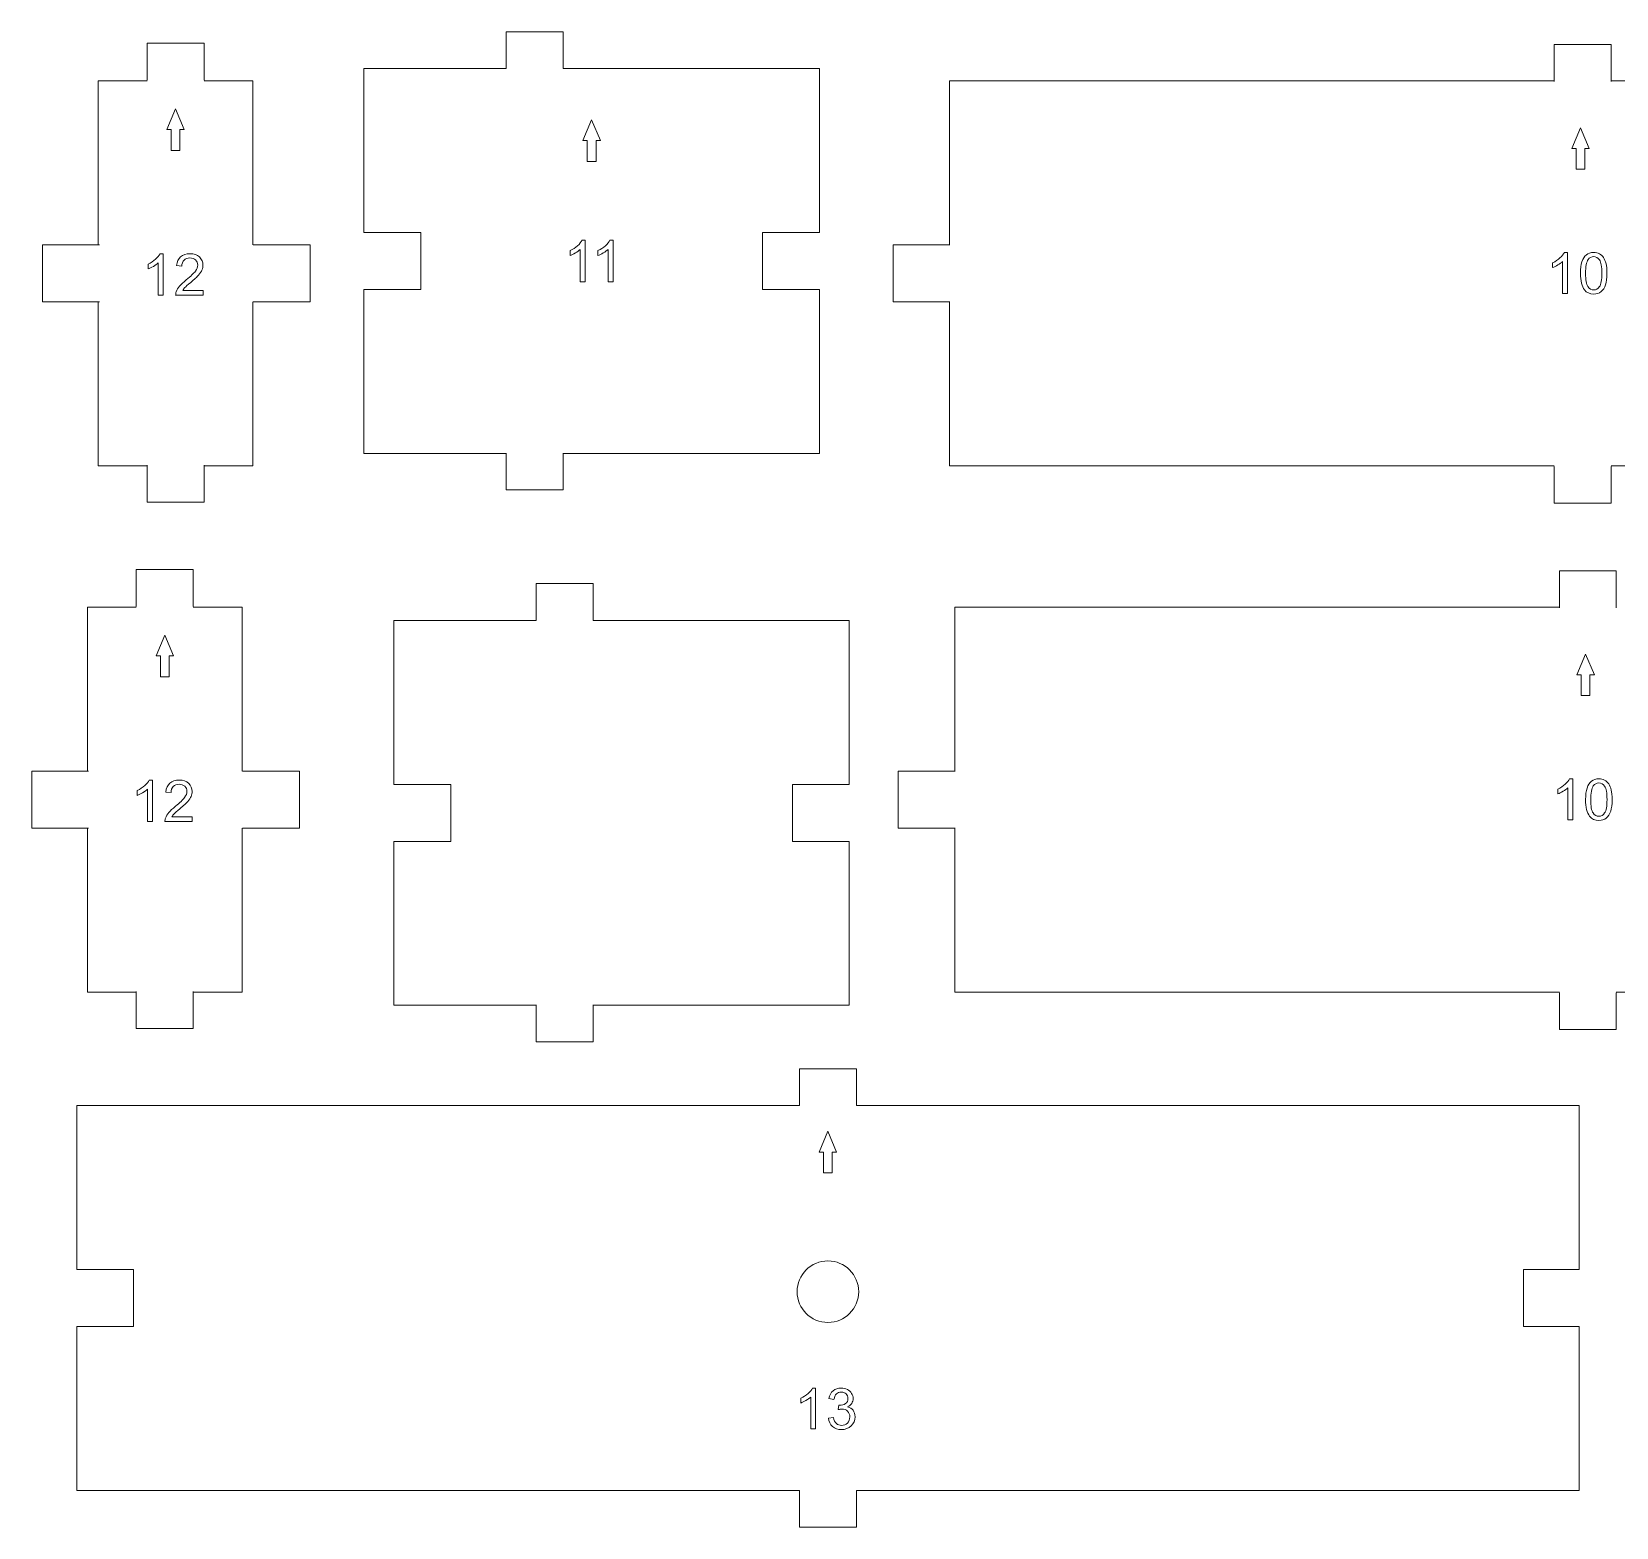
# Model space of a CAD drawing. Header units: millimetres. Extents: x -297 to 229, y 15 to 140.
# Drawn here: x -296.9 to -166.2, y 16.2 to 139.6 of the extents above; entities that cross this region are included whole.
import ezdxf

# ---------------------------------------------------------------- set-up
doc = ezdxf.new("R2010")
doc.units = ezdxf.units.MM
doc.header["$MEASUREMENT"] = 0
doc.layers.add('Layer 1', color=7, linetype='Continuous')

msp = doc.modelspace()

# ---------------------------------------------------------------- linework, layer by layer
at = {"layer": 'Layer 1', "color": 250, "lineweight": 9}
for points, knots in [([(-287.4224, 135.5814), (-287.4224, 135.5814), (-287.4224, 138.6294), (-287.4224, 138.6294), (-287.4224, 138.6294), (-287.4224, 138.6294), (-282.7234, 138.6294), (-282.7234, 138.6294), (-282.7234, 138.6294), (-282.7234, 138.6294), (-282.7234, 135.5814), (-282.7234, 135.5814)], [0, 0, 0, 0, 0.25, 0.25, 0.25, 0.25, 0.5, 0.5, 0.5, 0.5, 1, 1, 1, 1]), ([(-257.783, 136.5358), (-257.783, 136.5358), (-257.783, 139.5838), (-257.783, 139.5838), (-257.783, 139.5838), (-257.783, 139.5838), (-253.084, 139.5838), (-253.084, 139.5838), (-253.084, 139.5838), (-253.084, 139.5838), (-253.084, 136.5358), (-253.084, 136.5358)], [0, 0, 0, 0, 0.25, 0.25, 0.25, 0.25, 0.5, 0.5, 0.5, 0.5, 1, 1, 1, 1]), ([(-171.302, 135.4851), (-171.302, 135.4851), (-171.302, 138.5331), (-171.302, 138.5331), (-171.302, 138.5331), (-171.302, 138.5331), (-166.603, 138.5331), (-166.603, 138.5331), (-166.603, 138.5331), (-166.603, 138.5331), (-166.603, 135.4851), (-166.603, 135.4851)], [0, 0, 0, 0, 0.25, 0.25, 0.25, 0.25, 0.5, 0.5, 0.5, 0.5, 1, 1, 1, 1]), ([(-269.5281, 123.0098), (-269.5281, 123.0098), (-269.5281, 136.5354), (-269.5281, 136.5354), (-269.5281, 136.5354), (-269.5281, 136.5354), (-257.783, 136.5354), (-257.783, 136.5354)], [0, 0, 0, 0, 0.33333333, 0.33333333, 0.33333333, 0.33333333, 1, 1, 1, 1]), ([(-253.084, 136.5354), (-253.084, 136.5354), (-252.996, 136.5354), (-252.996, 136.5354), (-252.996, 136.5354), (-252.996, 136.5354), (-231.9409, 136.5354), (-231.9409, 136.5354), (-231.9409, 136.5354), (-231.9409, 136.5354), (-231.9409, 123.0098), (-231.9409, 123.0098)], [0, 0, 0, 0, 0.25, 0.25, 0.25, 0.25, 0.5, 0.5, 0.5, 0.5, 1, 1, 1, 1]), ([(-291.4548, 121.9968), (-291.4548, 121.9968), (-291.4548, 135.5224), (-291.4548, 135.5224), (-291.4548, 135.5224), (-291.4548, 135.5224), (-287.4224, 135.5224), (-287.4224, 135.5224)], [0, 0, 0, 0, 0.33333333, 0.33333333, 0.33333333, 0.33333333, 1, 1, 1, 1]), ([(-282.7234, 135.5224), (-282.7234, 135.5224), (-278.6911, 135.5224), (-278.6911, 135.5224), (-278.6911, 135.5224), (-278.6911, 135.5224), (-278.6911, 121.9968), (-278.6911, 121.9968)], [0, 0, 0, 0, 0.33333333, 0.33333333, 0.33333333, 0.33333333, 1, 1, 1, 1]), ([(-221.1911, 121.9968), (-221.1911, 121.9968), (-221.1911, 135.5224), (-221.1911, 135.5224), (-221.1911, 135.5224), (-221.1911, 135.5224), (-171.302, 135.5224), (-171.302, 135.5224)], [0, 0, 0, 0, 0.33333333, 0.33333333, 0.33333333, 0.33333333, 1, 1, 1, 1]), ([(-166.603, 135.5224), (-166.603, 135.5224), (-117.0831, 135.5224), (-117.0831, 135.5224), (-117.0831, 135.5224), (-117.0831, 135.5224), (-117.0831, 121.9968), (-117.0831, 121.9968)], [0, 0, 0, 0, 0.33333333, 0.33333333, 0.33333333, 0.33333333, 1, 1, 1, 1]), ([(-269.5281, 123.0098), (-269.5281, 123.0098), (-264.8291, 123.0098), (-264.8291, 123.0098), (-264.8291, 123.0098), (-264.8291, 123.0098), (-264.8291, 118.311), (-264.8291, 118.311), (-264.8291, 118.311), (-264.8291, 118.311), (-269.5281, 118.311), (-269.5281, 118.311)], [0, 0, 0, 0, 0.25, 0.25, 0.25, 0.25, 0.5, 0.5, 0.5, 0.5, 1, 1, 1, 1]), ([(-231.9409, 118.311), (-231.9409, 118.311), (-236.6399, 118.311), (-236.6399, 118.311), (-236.6399, 118.311), (-236.6399, 118.311), (-236.6399, 123.0098), (-236.6399, 123.0098), (-236.6399, 123.0098), (-236.6399, 123.0098), (-231.9409, 123.0098), (-231.9409, 123.0098)], [0, 0, 0, 0, 0.25, 0.25, 0.25, 0.25, 0.5, 0.5, 0.5, 0.5, 1, 1, 1, 1]), ([(-291.3563, 117.298), (-291.3563, 117.298), (-296.0553, 117.298), (-296.0553, 117.298), (-296.0553, 117.298), (-296.0553, 117.298), (-296.0553, 121.9968), (-296.0553, 121.9968), (-296.0553, 121.9968), (-296.0553, 121.9968), (-291.3563, 121.9968), (-291.3563, 121.9968)], [0, 0, 0, 0, 0.25, 0.25, 0.25, 0.25, 0.5, 0.5, 0.5, 0.5, 1, 1, 1, 1]), ([(-278.6589, 121.9968), (-278.6589, 121.9968), (-273.9599, 121.9968), (-273.9599, 121.9968), (-273.9599, 121.9968), (-273.9599, 121.9968), (-273.9599, 117.298), (-273.9599, 117.298), (-273.9599, 117.298), (-273.9599, 117.298), (-278.6589, 117.298), (-278.6589, 117.298)], [0, 0, 0, 0, 0.25, 0.25, 0.25, 0.25, 0.5, 0.5, 0.5, 0.5, 1, 1, 1, 1]), ([(-221.1645, 117.298), (-221.1645, 117.298), (-225.8635, 117.298), (-225.8635, 117.298), (-225.8635, 117.298), (-225.8635, 117.298), (-225.8635, 121.9968), (-225.8635, 121.9968), (-225.8635, 121.9968), (-225.8635, 121.9968), (-221.1645, 121.9968), (-221.1645, 121.9968)], [0, 0, 0, 0, 0.25, 0.25, 0.25, 0.25, 0.5, 0.5, 0.5, 0.5, 1, 1, 1, 1]), ([(-257.783, 104.7854), (-257.783, 104.7854), (-269.5281, 104.7854), (-269.5281, 104.7854), (-269.5281, 104.7854), (-269.5281, 104.7854), (-269.5281, 118.311), (-269.5281, 118.311)], [0, 0, 0, 0, 0.33333333, 0.33333333, 0.33333333, 0.33333333, 1, 1, 1, 1]), ([(-231.9409, 118.311), (-231.9409, 118.311), (-231.9409, 104.7854), (-231.9409, 104.7854), (-231.9409, 104.7854), (-231.9409, 104.7854), (-253.084, 104.7854), (-253.084, 104.7854)], [0, 0, 0, 0, 0.33333333, 0.33333333, 0.33333333, 0.33333333, 1, 1, 1, 1]), ([(-287.4224, 103.7724), (-287.4224, 103.7724), (-291.4548, 103.7724), (-291.4548, 103.7724), (-291.4548, 103.7724), (-291.4548, 103.7724), (-291.4548, 117.298), (-291.4548, 117.298)], [0, 0, 0, 0, 0.33333333, 0.33333333, 0.33333333, 0.33333333, 1, 1, 1, 1]), ([(-278.6911, 117.298), (-278.6911, 117.298), (-278.6911, 103.7724), (-278.6911, 103.7724), (-278.6911, 103.7724), (-278.6911, 103.7724), (-282.7234, 103.7724), (-282.7234, 103.7724)], [0, 0, 0, 0, 0.33333333, 0.33333333, 0.33333333, 0.33333333, 1, 1, 1, 1]), ([(-171.302, 103.7724), (-171.302, 103.7724), (-221.1911, 103.7724), (-221.1911, 103.7724), (-221.1911, 103.7724), (-221.1911, 103.7724), (-221.1911, 117.298), (-221.1911, 117.298)], [0, 0, 0, 0, 0.33333333, 0.33333333, 0.33333333, 0.33333333, 1, 1, 1, 1]), ([(-117.0831, 117.298), (-117.0831, 117.298), (-117.0831, 103.7724), (-117.0831, 103.7724), (-117.0831, 103.7724), (-117.0831, 103.7724), (-166.603, 103.7724), (-166.603, 103.7724)], [0, 0, 0, 0, 0.33333333, 0.33333333, 0.33333333, 0.33333333, 1, 1, 1, 1]), ([(-253.084, 104.8134), (-253.084, 104.8134), (-253.084, 101.7654), (-253.084, 101.7654), (-253.084, 101.7654), (-253.084, 101.7654), (-257.783, 101.7654), (-257.783, 101.7654), (-257.783, 101.7654), (-257.783, 101.7654), (-257.783, 104.8134), (-257.783, 104.8134)], [0, 0, 0, 0, 0.25, 0.25, 0.25, 0.25, 0.5, 0.5, 0.5, 0.5, 1, 1, 1, 1]), ([(-282.7234, 103.812), (-282.7234, 103.812), (-282.7234, 100.764), (-282.7234, 100.764), (-282.7234, 100.764), (-282.7234, 100.764), (-287.4224, 100.764), (-287.4224, 100.764), (-287.4224, 100.764), (-287.4224, 100.764), (-287.4224, 103.812), (-287.4224, 103.812)], [0, 0, 0, 0, 0.25, 0.25, 0.25, 0.25, 0.5, 0.5, 0.5, 0.5, 1, 1, 1, 1]), ([(-166.603, 103.7157), (-166.603, 103.7157), (-166.603, 100.6677), (-166.603, 100.6677), (-166.603, 100.6677), (-166.603, 100.6677), (-171.302, 100.6677), (-171.302, 100.6677), (-171.302, 100.6677), (-171.302, 100.6677), (-171.302, 103.7157), (-171.302, 103.7157)], [0, 0, 0, 0, 0.25, 0.25, 0.25, 0.25, 0.5, 0.5, 0.5, 0.5, 1, 1, 1, 1]), ([(-288.3097, 92.1481), (-288.3097, 92.1481), (-288.3097, 95.1961), (-288.3097, 95.1961), (-288.3097, 95.1961), (-288.3097, 95.1961), (-283.6107, 95.1961), (-283.6107, 95.1961), (-283.6107, 95.1961), (-283.6107, 95.1961), (-283.6107, 92.1481), (-283.6107, 92.1481)], [0, 0, 0, 0, 0.25, 0.25, 0.25, 0.25, 0.5, 0.5, 0.5, 0.5, 1, 1, 1, 1]), ([(-170.8763, 92.0518), (-170.8763, 92.0518), (-170.8763, 95.0998), (-170.8763, 95.0998), (-170.8763, 95.0998), (-170.8763, 95.0998), (-166.1773, 95.0998), (-166.1773, 95.0998), (-166.1773, 95.0998), (-166.1773, 95.0998), (-166.1773, 92.0518), (-166.1773, 92.0518)], [0, 0, 0, 0, 0.25, 0.25, 0.25, 0.25, 0.5, 0.5, 0.5, 0.5, 1, 1, 1, 1]), ([(-255.3154, 90.9956), (-255.3154, 90.9956), (-255.3154, 94.0436), (-255.3154, 94.0436), (-255.3154, 94.0436), (-255.3154, 94.0436), (-250.6164, 94.0436), (-250.6164, 94.0436), (-250.6164, 94.0436), (-250.6164, 94.0436), (-250.6164, 90.9956), (-250.6164, 90.9956)], [0, 0, 0, 0, 0.25, 0.25, 0.25, 0.25, 0.5, 0.5, 0.5, 0.5, 1, 1, 1, 1]), ([(-292.3421, 78.5635), (-292.3421, 78.5635), (-292.3421, 92.0891), (-292.3421, 92.0891), (-292.3421, 92.0891), (-292.3421, 92.0891), (-288.3097, 92.0891), (-288.3097, 92.0891)], [0, 0, 0, 0, 0.33333333, 0.33333333, 0.33333333, 0.33333333, 1, 1, 1, 1]), ([(-283.6107, 92.0891), (-283.6107, 92.0891), (-279.5784, 92.0891), (-279.5784, 92.0891), (-279.5784, 92.0891), (-279.5784, 92.0891), (-279.5784, 78.5635), (-279.5784, 78.5635)], [0, 0, 0, 0, 0.33333333, 0.33333333, 0.33333333, 0.33333333, 1, 1, 1, 1]), ([(-220.7654, 78.5635), (-220.7654, 78.5635), (-220.7654, 92.0891), (-220.7654, 92.0891), (-220.7654, 92.0891), (-220.7654, 92.0891), (-170.8763, 92.0891), (-170.8763, 92.0891)], [0, 0, 0, 0, 0.33333333, 0.33333333, 0.33333333, 0.33333333, 1, 1, 1, 1]), ([(-267.0605, 77.4696), (-267.0605, 77.4696), (-267.0605, 90.9952), (-267.0605, 90.9952), (-267.0605, 90.9952), (-267.0605, 90.9952), (-255.3154, 90.9952), (-255.3154, 90.9952)], [0, 0, 0, 0, 0.33333333, 0.33333333, 0.33333333, 0.33333333, 1, 1, 1, 1]), ([(-250.6164, 90.9952), (-250.6164, 90.9952), (-250.5284, 90.9952), (-250.5284, 90.9952), (-250.5284, 90.9952), (-250.5284, 90.9952), (-229.4733, 90.9952), (-229.4733, 90.9952), (-229.4733, 90.9952), (-229.4733, 90.9952), (-229.4733, 77.4696), (-229.4733, 77.4696)], [0, 0, 0, 0, 0.25, 0.25, 0.25, 0.25, 0.5, 0.5, 0.5, 0.5, 1, 1, 1, 1]), ([(-292.2436, 73.8647), (-292.2436, 73.8647), (-296.9426, 73.8647), (-296.9426, 73.8647), (-296.9426, 73.8647), (-296.9426, 73.8647), (-296.9426, 78.5635), (-296.9426, 78.5635), (-296.9426, 78.5635), (-296.9426, 78.5635), (-292.2436, 78.5635), (-292.2436, 78.5635)], [0, 0, 0, 0, 0.25, 0.25, 0.25, 0.25, 0.5, 0.5, 0.5, 0.5, 1, 1, 1, 1]), ([(-279.5462, 78.5635), (-279.5462, 78.5635), (-274.8472, 78.5635), (-274.8472, 78.5635), (-274.8472, 78.5635), (-274.8472, 78.5635), (-274.8472, 73.8647), (-274.8472, 73.8647), (-274.8472, 73.8647), (-274.8472, 73.8647), (-279.5462, 73.8647), (-279.5462, 73.8647)], [0, 0, 0, 0, 0.25, 0.25, 0.25, 0.25, 0.5, 0.5, 0.5, 0.5, 1, 1, 1, 1]), ([(-220.7388, 73.8647), (-220.7388, 73.8647), (-225.4378, 73.8647), (-225.4378, 73.8647), (-225.4378, 73.8647), (-225.4378, 73.8647), (-225.4378, 78.5635), (-225.4378, 78.5635), (-225.4378, 78.5635), (-225.4378, 78.5635), (-220.7388, 78.5635), (-220.7388, 78.5635)], [0, 0, 0, 0, 0.25, 0.25, 0.25, 0.25, 0.5, 0.5, 0.5, 0.5, 1, 1, 1, 1]), ([(-267.0605, 77.4696), (-267.0605, 77.4696), (-262.3615, 77.4696), (-262.3615, 77.4696), (-262.3615, 77.4696), (-262.3615, 77.4696), (-262.3615, 72.7708), (-262.3615, 72.7708), (-262.3615, 72.7708), (-262.3615, 72.7708), (-267.0605, 72.7708), (-267.0605, 72.7708)], [0, 0, 0, 0, 0.25, 0.25, 0.25, 0.25, 0.5, 0.5, 0.5, 0.5, 1, 1, 1, 1]), ([(-229.4733, 72.7708), (-229.4733, 72.7708), (-234.1723, 72.7708), (-234.1723, 72.7708), (-234.1723, 72.7708), (-234.1723, 72.7708), (-234.1723, 77.4696), (-234.1723, 77.4696), (-234.1723, 77.4696), (-234.1723, 77.4696), (-229.4733, 77.4696), (-229.4733, 77.4696)], [0, 0, 0, 0, 0.25, 0.25, 0.25, 0.25, 0.5, 0.5, 0.5, 0.5, 1, 1, 1, 1]), ([(-288.3097, 60.3391), (-288.3097, 60.3391), (-292.3421, 60.3391), (-292.3421, 60.3391), (-292.3421, 60.3391), (-292.3421, 60.3391), (-292.3421, 73.8647), (-292.3421, 73.8647)], [0, 0, 0, 0, 0.33333333, 0.33333333, 0.33333333, 0.33333333, 1, 1, 1, 1]), ([(-279.5784, 73.8647), (-279.5784, 73.8647), (-279.5784, 60.3391), (-279.5784, 60.3391), (-279.5784, 60.3391), (-279.5784, 60.3391), (-283.6107, 60.3391), (-283.6107, 60.3391)], [0, 0, 0, 0, 0.33333333, 0.33333333, 0.33333333, 0.33333333, 1, 1, 1, 1]), ([(-170.8763, 60.3391), (-170.8763, 60.3391), (-220.7654, 60.3391), (-220.7654, 60.3391), (-220.7654, 60.3391), (-220.7654, 60.3391), (-220.7654, 73.8647), (-220.7654, 73.8647)], [0, 0, 0, 0, 0.33333333, 0.33333333, 0.33333333, 0.33333333, 1, 1, 1, 1]), ([(-116.6574, 73.8647), (-116.6574, 73.8647), (-116.6574, 60.3391), (-116.6574, 60.3391), (-116.6574, 60.3391), (-116.6574, 60.3391), (-166.1773, 60.3391), (-166.1773, 60.3391)], [0, 0, 0, 0, 0.33333333, 0.33333333, 0.33333333, 0.33333333, 1, 1, 1, 1]), ([(-255.3154, 59.2452), (-255.3154, 59.2452), (-267.0605, 59.2452), (-267.0605, 59.2452), (-267.0605, 59.2452), (-267.0605, 59.2452), (-267.0605, 72.7708), (-267.0605, 72.7708)], [0, 0, 0, 0, 0.33333333, 0.33333333, 0.33333333, 0.33333333, 1, 1, 1, 1]), ([(-229.4733, 72.7708), (-229.4733, 72.7708), (-229.4733, 59.2452), (-229.4733, 59.2452), (-229.4733, 59.2452), (-229.4733, 59.2452), (-250.6164, 59.2452), (-250.6164, 59.2452)], [0, 0, 0, 0, 0.33333333, 0.33333333, 0.33333333, 0.33333333, 1, 1, 1, 1]), ([(-283.6107, 60.3787), (-283.6107, 60.3787), (-283.6107, 57.3307), (-283.6107, 57.3307), (-283.6107, 57.3307), (-283.6107, 57.3307), (-288.3097, 57.3307), (-288.3097, 57.3307), (-288.3097, 57.3307), (-288.3097, 57.3307), (-288.3097, 60.3787), (-288.3097, 60.3787)], [0, 0, 0, 0, 0.25, 0.25, 0.25, 0.25, 0.5, 0.5, 0.5, 0.5, 1, 1, 1, 1]), ([(-166.1773, 60.2824), (-166.1773, 60.2824), (-166.1773, 57.2344), (-166.1773, 57.2344), (-166.1773, 57.2344), (-166.1773, 57.2344), (-170.8763, 57.2344), (-170.8763, 57.2344), (-170.8763, 57.2344), (-170.8763, 57.2344), (-170.8763, 60.2824), (-170.8763, 60.2824)], [0, 0, 0, 0, 0.25, 0.25, 0.25, 0.25, 0.5, 0.5, 0.5, 0.5, 1, 1, 1, 1]), ([(-250.6164, 59.2732), (-250.6164, 59.2732), (-250.6164, 56.2252), (-250.6164, 56.2252), (-250.6164, 56.2252), (-250.6164, 56.2252), (-255.3154, 56.2252), (-255.3154, 56.2252), (-255.3154, 56.2252), (-255.3154, 56.2252), (-255.3154, 59.2732), (-255.3154, 59.2732)], [0, 0, 0, 0, 0.25, 0.25, 0.25, 0.25, 0.5, 0.5, 0.5, 0.5, 1, 1, 1, 1]), ([(-233.5883, 50.9664), (-233.5883, 50.9664), (-233.5883, 54.0144), (-233.5883, 54.0144), (-233.5883, 54.0144), (-233.5883, 54.0144), (-228.8893, 54.0144), (-228.8893, 54.0144), (-228.8893, 54.0144), (-228.8893, 54.0144), (-228.8893, 50.9664), (-228.8893, 50.9664)], [0, 0, 0, 0, 0.25, 0.25, 0.25, 0.25, 0.5, 0.5, 0.5, 0.5, 1, 1, 1, 1]), ([(-293.231, 37.4406), (-293.231, 37.4406), (-293.231, 50.9664), (-293.231, 50.9664), (-293.231, 50.9664), (-293.231, 50.9664), (-233.5883, 50.9664), (-233.5883, 50.9664)], [0, 0, 0, 0, 0.33333333, 0.33333333, 0.33333333, 0.33333333, 1, 1, 1, 1]), ([(-228.8893, 50.9664), (-228.8893, 50.9664), (-169.2467, 50.9664), (-169.2467, 50.9664), (-169.2467, 50.9664), (-169.2467, 50.9664), (-169.2467, 37.4406), (-169.2467, 37.4406)], [0, 0, 0, 0, 0.33333333, 0.33333333, 0.33333333, 0.33333333, 1, 1, 1, 1]), ([(-293.231, 37.4406), (-293.231, 37.4406), (-288.532, 37.4406), (-288.532, 37.4406), (-288.532, 37.4406), (-288.532, 37.4406), (-288.532, 32.7418), (-288.532, 32.7418), (-288.532, 32.7418), (-288.532, 32.7418), (-293.231, 32.7418), (-293.231, 32.7418)], [0, 0, 0, 0, 0.25, 0.25, 0.25, 0.25, 0.5, 0.5, 0.5, 0.5, 1, 1, 1, 1]), ([(-169.2467, 32.7418), (-169.2467, 32.7418), (-173.8472, 32.7418), (-173.8472, 32.7418), (-173.8472, 32.7418), (-173.8472, 32.7418), (-173.8472, 37.4406), (-173.8472, 37.4406), (-173.8472, 37.4406), (-173.8472, 37.4406), (-169.2467, 37.4406), (-169.2467, 37.4406)], [0, 0, 0, 0, 0.25, 0.25, 0.25, 0.25, 0.5, 0.5, 0.5, 0.5, 1, 1, 1, 1]), ([(-233.5883, 19.2164), (-233.5883, 19.2164), (-293.231, 19.2164), (-293.231, 19.2164), (-293.231, 19.2164), (-293.231, 19.2164), (-293.231, 32.7418), (-293.231, 32.7418)], [0, 0, 0, 0, 0.33333333, 0.33333333, 0.33333333, 0.33333333, 1, 1, 1, 1]), ([(-169.2467, 32.7418), (-169.2467, 32.7418), (-169.2467, 19.2164), (-169.2467, 19.2164), (-169.2467, 19.2164), (-169.2467, 19.2164), (-228.8893, 19.2164), (-228.8893, 19.2164)], [0, 0, 0, 0, 0.33333333, 0.33333333, 0.33333333, 0.33333333, 1, 1, 1, 1]), ([(-228.8893, 19.2164), (-228.8893, 19.2164), (-228.8893, 16.1684), (-228.8893, 16.1684), (-228.8893, 16.1684), (-228.8893, 16.1684), (-233.5883, 16.1684), (-233.5883, 16.1684), (-233.5883, 16.1684), (-233.5883, 16.1684), (-233.5883, 19.2164), (-233.5883, 19.2164)], [0, 0, 0, 0, 0.25, 0.25, 0.25, 0.25, 0.5, 0.5, 0.5, 0.5, 1, 1, 1, 1])]:
    msp.add_open_spline(points, degree=3, knots=knots, dxfattribs=at)
at = {"layer": 'Layer 1', "color": 242, "lineweight": 9}
for points, knots in [([(-285.4338, 129.7875), (-285.4338, 129.7875), (-285.4338, 131.502), (-285.4338, 131.502), (-285.4338, 131.502), (-285.4338, 131.502), (-285.7948, 131.502), (-285.7948, 131.502), (-285.7948, 131.502), (-285.7948, 131.502), (-285.0729, 133.2165), (-285.0729, 133.2165), (-285.0729, 133.2165), (-285.0729, 133.2165), (-284.351, 131.502), (-284.351, 131.502), (-284.351, 131.502), (-284.351, 131.502), (-284.712, 131.502), (-284.712, 131.502), (-284.712, 131.502), (-284.712, 131.502), (-284.712, 129.7875), (-284.712, 129.7875), (-284.712, 129.7875), (-284.712, 129.7875), (-285.4338, 129.7875), (-285.4338, 129.7875)], [0, 0, 0, 0, 0.125, 0.125, 0.125, 0.125, 0.25, 0.25, 0.25, 0.25, 0.375, 0.375, 0.375, 0.375, 0.5, 0.5, 0.5, 0.5, 0.625, 0.625, 0.625, 0.625, 0.75, 0.75, 0.75, 0.75, 1, 1, 1, 1]), ([(-251.0954, 128.8834), (-251.0954, 128.8834), (-251.0954, 130.5979), (-251.0954, 130.5979), (-251.0954, 130.5979), (-251.0954, 130.5979), (-251.4564, 130.5979), (-251.4564, 130.5979), (-251.4564, 130.5979), (-251.4564, 130.5979), (-250.7345, 132.3124), (-250.7345, 132.3124), (-250.7345, 132.3124), (-250.7345, 132.3124), (-250.0126, 130.5979), (-250.0126, 130.5979), (-250.0126, 130.5979), (-250.0126, 130.5979), (-250.3736, 130.5979), (-250.3736, 130.5979), (-250.3736, 130.5979), (-250.3736, 130.5979), (-250.3736, 128.8834), (-250.3736, 128.8834), (-250.3736, 128.8834), (-250.3736, 128.8834), (-251.0954, 128.8834), (-251.0954, 128.8834)], [0, 0, 0, 0, 0.125, 0.125, 0.125, 0.125, 0.25, 0.25, 0.25, 0.25, 0.375, 0.375, 0.375, 0.375, 0.5, 0.5, 0.5, 0.5, 0.625, 0.625, 0.625, 0.625, 0.75, 0.75, 0.75, 0.75, 1, 1, 1, 1]), ([(-169.498, 128.2329), (-169.498, 128.2329), (-169.498, 129.9474), (-169.498, 129.9474), (-169.498, 129.9474), (-169.498, 129.9474), (-169.859, 129.9474), (-169.859, 129.9474), (-169.859, 129.9474), (-169.859, 129.9474), (-169.1371, 131.6619), (-169.1371, 131.6619), (-169.1371, 131.6619), (-169.1371, 131.6619), (-168.4152, 129.9474), (-168.4152, 129.9474), (-168.4152, 129.9474), (-168.4152, 129.9474), (-168.7762, 129.9474), (-168.7762, 129.9474), (-168.7762, 129.9474), (-168.7762, 129.9474), (-168.7762, 128.2329), (-168.7762, 128.2329), (-168.7762, 128.2329), (-168.7762, 128.2329), (-169.498, 128.2329), (-169.498, 128.2329)], [0, 0, 0, 0, 0.125, 0.125, 0.125, 0.125, 0.25, 0.25, 0.25, 0.25, 0.375, 0.375, 0.375, 0.375, 0.5, 0.5, 0.5, 0.5, 0.625, 0.625, 0.625, 0.625, 0.75, 0.75, 0.75, 0.75, 1, 1, 1, 1]), ([(-251.2553, 118.9459), (-251.2553, 118.9459), (-251.6742, 118.9459), (-251.6742, 118.9459), (-251.6742, 118.9459), (-251.6742, 118.9459), (-251.6742, 121.6173), (-251.6742, 121.6173), (-251.6742, 121.6173), (-251.7752, 121.5211), (-251.9072, 121.4249), (-252.071, 121.3287), (-252.071, 121.3287), (-252.2355, 121.2325), (-252.3826, 121.1601), (-252.513, 121.1124), (-252.513, 121.1124), (-252.513, 121.1124), (-252.513, 121.5171), (-252.513, 121.5171), (-252.513, 121.5171), (-252.2785, 121.6276), (-252.0733, 121.7612), (-251.8976, 121.9178), (-251.8976, 121.9178), (-251.7227, 122.0752), (-251.5979, 122.2271), (-251.5247, 122.3749), (-251.5247, 122.3749), (-251.5247, 122.3749), (-251.2553, 122.3749), (-251.2553, 122.3749), (-251.2553, 122.3749), (-251.2553, 122.3749), (-251.2553, 118.9459), (-251.2553, 118.9459)], [0, 0, 0, 0, 0.1, 0.1, 0.1, 0.1, 0.2, 0.2, 0.2, 0.2, 0.3, 0.3, 0.3, 0.3, 0.4, 0.4, 0.4, 0.4, 0.5, 0.5, 0.5, 0.5, 0.6, 0.6, 0.6, 0.6, 0.7, 0.7, 0.7, 0.7, 0.8, 0.8, 0.8, 0.8, 1, 1, 1, 1]), ([(-248.956, 118.9459), (-248.956, 118.9459), (-249.3749, 118.9459), (-249.3749, 118.9459), (-249.3749, 118.9459), (-249.3749, 118.9459), (-249.3749, 121.6173), (-249.3749, 121.6173), (-249.3749, 121.6173), (-249.4759, 121.5211), (-249.6079, 121.4249), (-249.7717, 121.3287), (-249.7717, 121.3287), (-249.9363, 121.2325), (-250.0833, 121.1601), (-250.2137, 121.1124), (-250.2137, 121.1124), (-250.2137, 121.1124), (-250.2137, 121.5171), (-250.2137, 121.5171), (-250.2137, 121.5171), (-249.9792, 121.6276), (-249.774, 121.7612), (-249.5983, 121.9178), (-249.5983, 121.9178), (-249.4234, 122.0752), (-249.2986, 122.2271), (-249.2255, 122.3749), (-249.2255, 122.3749), (-249.2255, 122.3749), (-248.956, 122.3749), (-248.956, 122.3749), (-248.956, 122.3749), (-248.956, 122.3749), (-248.956, 118.9459), (-248.956, 118.9459)], [0, 0, 0, 0, 0.1, 0.1, 0.1, 0.1, 0.2, 0.2, 0.2, 0.2, 0.3, 0.3, 0.3, 0.3, 0.4, 0.4, 0.4, 0.4, 0.5, 0.5, 0.5, 0.5, 0.6, 0.6, 0.6, 0.6, 0.7, 0.7, 0.7, 0.7, 0.8, 0.8, 0.8, 0.8, 1, 1, 1, 1]), ([(-286.083, 117.836), (-286.083, 117.836), (-286.502, 117.836), (-286.502, 117.836), (-286.502, 117.836), (-286.502, 117.836), (-286.502, 120.5074), (-286.502, 120.5074), (-286.502, 120.5074), (-286.603, 120.4112), (-286.735, 120.315), (-286.8988, 120.2188), (-286.8988, 120.2188), (-287.0633, 120.1226), (-287.2104, 120.0502), (-287.3408, 120.0025), (-287.3408, 120.0025), (-287.3408, 120.0025), (-287.3408, 120.4072), (-287.3408, 120.4072), (-287.3408, 120.4072), (-287.1063, 120.5177), (-286.9011, 120.6513), (-286.7254, 120.8079), (-286.7254, 120.8079), (-286.5505, 120.9653), (-286.4257, 121.1172), (-286.3525, 121.265), (-286.3525, 121.265), (-286.3525, 121.265), (-286.083, 121.265), (-286.083, 121.265), (-286.083, 121.265), (-286.083, 121.265), (-286.083, 117.836), (-286.083, 117.836)], [0, 0, 0, 0, 0.1, 0.1, 0.1, 0.1, 0.2, 0.2, 0.2, 0.2, 0.3, 0.3, 0.3, 0.3, 0.4, 0.4, 0.4, 0.4, 0.5, 0.5, 0.5, 0.5, 0.6, 0.6, 0.6, 0.6, 0.7, 0.7, 0.7, 0.7, 0.8, 0.8, 0.8, 0.8, 1, 1, 1, 1]), ([(-282.805, 118.2391), (-282.805, 118.2391), (-282.805, 117.836), (-282.805, 117.836), (-282.805, 117.836), (-282.805, 117.836), (-285.0622, 117.836), (-285.0622, 117.836), (-285.0622, 117.836), (-285.0654, 117.937), (-285.0495, 118.034), (-285.0137, 118.127), (-285.0137, 118.127), (-284.9564, 118.2812), (-284.8642, 118.4323), (-284.7378, 118.5818), (-284.7378, 118.5818), (-284.6106, 118.7304), (-284.4277, 118.903), (-284.1892, 119.0986), (-284.1892, 119.0986), (-283.818, 119.4031), (-283.5667, 119.644), (-283.4363, 119.8221), (-283.4363, 119.8221), (-283.3059, 119.9993), (-283.2407, 120.1679), (-283.2407, 120.3261), (-283.2407, 120.3261), (-283.2407, 120.4922), (-283.3003, 120.6322), (-283.4188, 120.7467), (-283.4188, 120.7467), (-283.5381, 120.8604), (-283.6931, 120.9176), (-283.8839, 120.9176), (-283.8839, 120.9176), (-284.0859, 120.9176), (-284.2473, 120.8572), (-284.3681, 120.7355), (-284.3681, 120.7355), (-284.4898, 120.6147), (-284.551, 120.4469), (-284.5526, 120.2331), (-284.5526, 120.2331), (-284.5526, 120.2331), (-284.9835, 120.2768), (-284.9835, 120.2768), (-284.9835, 120.2768), (-284.9541, 120.5988), (-284.8427, 120.8437), (-284.6503, 121.0122), (-284.6503, 121.0122), (-284.4579, 121.1808), (-284.1988, 121.265), (-283.8744, 121.265), (-283.8744, 121.265), (-283.5468, 121.265), (-283.2877, 121.1736), (-283.0968, 120.9923), (-283.0968, 120.9923), (-282.9052, 120.8103), (-282.8098, 120.5853), (-282.8098, 120.3166), (-282.8098, 120.3166), (-282.8098, 120.1798), (-282.8377, 120.0455), (-282.8941, 119.9135), (-282.8941, 119.9135), (-282.9497, 119.7815), (-283.0428, 119.6424), (-283.1724, 119.4969), (-283.1724, 119.4969), (-283.302, 119.3506), (-283.5174, 119.1502), (-283.8187, 118.8958), (-283.8187, 118.8958), (-284.07, 118.6844), (-284.2314, 118.5413), (-284.3029, 118.4657), (-284.3029, 118.4657), (-284.3745, 118.391), (-284.4333, 118.3154), (-284.4802, 118.2391), (-284.4802, 118.2391), (-284.4802, 118.2391), (-282.805, 118.2391), (-282.805, 118.2391)], [0, 0, 0, 0, 0.04347826, 0.04347826, 0.04347826, 0.04347826, 0.08695652, 0.08695652, 0.08695652, 0.08695652, 0.13043478, 0.13043478, 0.13043478, 0.13043478, 0.17391304, 0.17391304, 0.17391304, 0.17391304, 0.2173913, 0.2173913, 0.2173913, 0.2173913, 0.26086957, 0.26086957, 0.26086957, 0.26086957, 0.30434783, 0.30434783, 0.30434783, 0.30434783, 0.34782609, 0.34782609, 0.34782609, 0.34782609, 0.39130435, 0.39130435, 0.39130435, 0.39130435, 0.43478261, 0.43478261, 0.43478261, 0.43478261, 0.47826087, 0.47826087, 0.47826087, 0.47826087, 0.52173913, 0.52173913, 0.52173913, 0.52173913, 0.56521739, 0.56521739, 0.56521739, 0.56521739, 0.60869565, 0.60869565, 0.60869565, 0.60869565, 0.65217391, 0.65217391, 0.65217391, 0.65217391, 0.69565217, 0.69565217, 0.69565217, 0.69565217, 0.73913043, 0.73913043, 0.73913043, 0.73913043, 0.7826087, 0.7826087, 0.7826087, 0.7826087, 0.82608696, 0.82608696, 0.82608696, 0.82608696, 0.86956522, 0.86956522, 0.86956522, 0.86956522, 0.91304348, 0.91304348, 0.91304348, 0.91304348, 1, 1, 1, 1]), ([(-170.1934, 117.9916), (-170.1934, 117.9916), (-170.6054, 117.9916), (-170.6054, 117.9916), (-170.6054, 117.9916), (-170.6054, 117.9916), (-170.6054, 120.6185), (-170.6054, 120.6185), (-170.6054, 120.6185), (-170.7046, 120.5239), (-170.8345, 120.4293), (-170.9955, 120.3347), (-170.9955, 120.3347), (-171.1574, 120.2401), (-171.302, 120.169), (-171.4302, 120.122), (-171.4302, 120.122), (-171.4302, 120.122), (-171.4302, 120.52), (-171.4302, 120.52), (-171.4302, 120.52), (-171.1996, 120.6287), (-170.9978, 120.76), (-170.825, 120.9141), (-170.825, 120.9141), (-170.6531, 121.0689), (-170.5303, 121.2182), (-170.4584, 121.3636), (-170.4584, 121.3636), (-170.4584, 121.3636), (-170.1934, 121.3636), (-170.1934, 121.3636), (-170.1934, 121.3636), (-170.1934, 121.3636), (-170.1934, 117.9916), (-170.1934, 117.9916)], [0, 0, 0, 0, 0.1, 0.1, 0.1, 0.1, 0.2, 0.2, 0.2, 0.2, 0.3, 0.3, 0.3, 0.3, 0.4, 0.4, 0.4, 0.4, 0.5, 0.5, 0.5, 0.5, 0.6, 0.6, 0.6, 0.6, 0.7, 0.7, 0.7, 0.7, 0.8, 0.8, 0.8, 0.8, 1, 1, 1, 1]), ([(-169.1371, 119.6474), (-169.1371, 120.0446), (-169.0965, 120.3644), (-169.0143, 120.606), (-169.0143, 120.606), (-168.933, 120.8483), (-168.8111, 121.0352), (-168.65, 121.1665), (-168.65, 121.1665), (-168.4889, 121.2979), (-168.2864, 121.3636), (-168.0425, 121.3636), (-168.0425, 121.3636), (-167.8619, 121.3636), (-167.704, 121.3268), (-167.5679, 121.2541), (-167.5679, 121.2541), (-167.4319, 121.1822), (-167.3201, 121.0774), (-167.231, 120.9406), (-167.231, 120.9406), (-167.1426, 120.8038), (-167.0731, 120.6373), (-167.023, 120.441), (-167.023, 120.441), (-166.9722, 120.2448), (-166.9472, 119.9805), (-166.9472, 119.6474), (-166.9472, 119.6474), (-166.9472, 119.2534), (-166.9878, 118.936), (-167.0683, 118.6937), (-167.0683, 118.6937), (-167.1497, 118.4513), (-167.2708, 118.2644), (-167.4319, 118.1323), (-167.4319, 118.1323), (-167.593, 118.0002), (-167.7963, 117.9345), (-168.0425, 117.9345), (-168.0425, 117.9345), (-168.3662, 117.9345), (-168.6203, 118.0502), (-168.8048, 118.2824), (-168.8048, 118.2824), (-169.0261, 118.5615), (-169.1371, 119.0173), (-169.1371, 119.6474)], [0, 0, 0, 0, 0.07692308, 0.07692308, 0.07692308, 0.07692308, 0.15384615, 0.15384615, 0.15384615, 0.15384615, 0.23076923, 0.23076923, 0.23076923, 0.23076923, 0.30769231, 0.30769231, 0.30769231, 0.30769231, 0.38461538, 0.38461538, 0.38461538, 0.38461538, 0.46153846, 0.46153846, 0.46153846, 0.46153846, 0.53846154, 0.53846154, 0.53846154, 0.53846154, 0.61538462, 0.61538462, 0.61538462, 0.61538462, 0.69230769, 0.69230769, 0.69230769, 0.69230769, 0.76923077, 0.76923077, 0.76923077, 0.76923077, 0.84615385, 0.84615385, 0.84615385, 0.84615385, 1, 1, 1, 1]), ([(-168.7133, 119.6474), (-168.7133, 119.0963), (-168.6484, 118.7296), (-168.5194, 118.5467), (-168.5194, 118.5467), (-168.3904, 118.3645), (-168.2317, 118.273), (-168.0425, 118.273), (-168.0425, 118.273), (-167.8525, 118.273), (-167.6938, 118.3653), (-167.5648, 118.5482), (-167.5648, 118.5482), (-167.4358, 118.7312), (-167.3709, 119.0978), (-167.3709, 119.6474), (-167.3709, 119.6474), (-167.3709, 120.2002), (-167.4358, 120.5677), (-167.5648, 120.7491), (-167.5648, 120.7491), (-167.6938, 120.9312), (-167.8541, 121.0219), (-168.0464, 121.0219), (-168.0464, 121.0219), (-168.2364, 121.0219), (-168.3873, 120.9414), (-168.5007, 120.7811), (-168.5007, 120.7811), (-168.6422, 120.5771), (-168.7133, 120.1987), (-168.7133, 119.6474)], [0, 0, 0, 0, 0.11111111, 0.11111111, 0.11111111, 0.11111111, 0.22222222, 0.22222222, 0.22222222, 0.22222222, 0.33333333, 0.33333333, 0.33333333, 0.33333333, 0.44444444, 0.44444444, 0.44444444, 0.44444444, 0.55555556, 0.55555556, 0.55555556, 0.55555556, 0.66666667, 0.66666667, 0.66666667, 0.66666667, 0.77777778, 0.77777778, 0.77777778, 0.77777778, 1, 1, 1, 1]), ([(-286.3211, 86.3542), (-286.3211, 86.3542), (-286.3211, 88.0687), (-286.3211, 88.0687), (-286.3211, 88.0687), (-286.3211, 88.0687), (-286.6821, 88.0687), (-286.6821, 88.0687), (-286.6821, 88.0687), (-286.6821, 88.0687), (-285.9602, 89.7832), (-285.9602, 89.7832), (-285.9602, 89.7832), (-285.9602, 89.7832), (-285.2383, 88.0687), (-285.2383, 88.0687), (-285.2383, 88.0687), (-285.2383, 88.0687), (-285.5993, 88.0687), (-285.5993, 88.0687), (-285.5993, 88.0687), (-285.5993, 88.0687), (-285.5993, 86.3542), (-285.5993, 86.3542), (-285.5993, 86.3542), (-285.5993, 86.3542), (-286.3211, 86.3542), (-286.3211, 86.3542)], [0, 0, 0, 0, 0.125, 0.125, 0.125, 0.125, 0.25, 0.25, 0.25, 0.25, 0.375, 0.375, 0.375, 0.375, 0.5, 0.5, 0.5, 0.5, 0.625, 0.625, 0.625, 0.625, 0.75, 0.75, 0.75, 0.75, 1, 1, 1, 1]), ([(-169.0723, 84.7996), (-169.0723, 84.7996), (-169.0723, 86.5141), (-169.0723, 86.5141), (-169.0723, 86.5141), (-169.0723, 86.5141), (-169.4333, 86.5141), (-169.4333, 86.5141), (-169.4333, 86.5141), (-169.4333, 86.5141), (-168.7114, 88.2286), (-168.7114, 88.2286), (-168.7114, 88.2286), (-168.7114, 88.2286), (-167.9895, 86.5141), (-167.9895, 86.5141), (-167.9895, 86.5141), (-167.9895, 86.5141), (-168.3505, 86.5141), (-168.3505, 86.5141), (-168.3505, 86.5141), (-168.3505, 86.5141), (-168.3505, 84.7996), (-168.3505, 84.7996), (-168.3505, 84.7996), (-168.3505, 84.7996), (-169.0723, 84.7996), (-169.0723, 84.7996)], [0, 0, 0, 0, 0.125, 0.125, 0.125, 0.125, 0.25, 0.25, 0.25, 0.25, 0.375, 0.375, 0.375, 0.375, 0.5, 0.5, 0.5, 0.5, 0.625, 0.625, 0.625, 0.625, 0.75, 0.75, 0.75, 0.75, 1, 1, 1, 1]), ([(-286.9703, 74.4027), (-286.9703, 74.4027), (-287.3893, 74.4027), (-287.3893, 74.4027), (-287.3893, 74.4027), (-287.3893, 74.4027), (-287.3893, 77.0741), (-287.3893, 77.0741), (-287.3893, 77.0741), (-287.4903, 76.9779), (-287.6223, 76.8817), (-287.7861, 76.7855), (-287.7861, 76.7855), (-287.9506, 76.6893), (-288.0977, 76.6169), (-288.2281, 76.5692), (-288.2281, 76.5692), (-288.2281, 76.5692), (-288.2281, 76.9739), (-288.2281, 76.9739), (-288.2281, 76.9739), (-287.9936, 77.0844), (-287.7884, 77.218), (-287.6127, 77.3746), (-287.6127, 77.3746), (-287.4378, 77.532), (-287.313, 77.6839), (-287.2398, 77.8317), (-287.2398, 77.8317), (-287.2398, 77.8317), (-286.9703, 77.8317), (-286.9703, 77.8317), (-286.9703, 77.8317), (-286.9703, 77.8317), (-286.9703, 74.4027), (-286.9703, 74.4027)], [0, 0, 0, 0, 0.1, 0.1, 0.1, 0.1, 0.2, 0.2, 0.2, 0.2, 0.3, 0.3, 0.3, 0.3, 0.4, 0.4, 0.4, 0.4, 0.5, 0.5, 0.5, 0.5, 0.6, 0.6, 0.6, 0.6, 0.7, 0.7, 0.7, 0.7, 0.8, 0.8, 0.8, 0.8, 1, 1, 1, 1]), ([(-283.6923, 74.8058), (-283.6923, 74.8058), (-283.6923, 74.4027), (-283.6923, 74.4027), (-283.6923, 74.4027), (-283.6923, 74.4027), (-285.9495, 74.4027), (-285.9495, 74.4027), (-285.9495, 74.4027), (-285.9527, 74.5037), (-285.9368, 74.6007), (-285.901, 74.6937), (-285.901, 74.6937), (-285.8437, 74.8479), (-285.7515, 74.999), (-285.6251, 75.1485), (-285.6251, 75.1485), (-285.4979, 75.2971), (-285.315, 75.4697), (-285.0765, 75.6653), (-285.0765, 75.6653), (-284.7053, 75.9698), (-284.454, 76.2107), (-284.3236, 76.3888), (-284.3236, 76.3888), (-284.1932, 76.566), (-284.128, 76.7346), (-284.128, 76.8928), (-284.128, 76.8928), (-284.128, 77.0589), (-284.1876, 77.1989), (-284.3061, 77.3134), (-284.3061, 77.3134), (-284.4254, 77.4271), (-284.5804, 77.4843), (-284.7712, 77.4843), (-284.7712, 77.4843), (-284.9732, 77.4843), (-285.1346, 77.4239), (-285.2554, 77.3022), (-285.2554, 77.3022), (-285.3771, 77.1814), (-285.4383, 77.0136), (-285.4399, 76.7998), (-285.4399, 76.7998), (-285.4399, 76.7998), (-285.8708, 76.8435), (-285.8708, 76.8435), (-285.8708, 76.8435), (-285.8414, 77.1655), (-285.73, 77.4104), (-285.5376, 77.5789), (-285.5376, 77.5789), (-285.3452, 77.7475), (-285.0861, 77.8317), (-284.7617, 77.8317), (-284.7617, 77.8317), (-284.4341, 77.8317), (-284.175, 77.7403), (-283.9841, 77.559), (-283.9841, 77.559), (-283.7925, 77.377), (-283.6971, 77.152), (-283.6971, 76.8833), (-283.6971, 76.8833), (-283.6971, 76.7465), (-283.725, 76.6122), (-283.7814, 76.4802), (-283.7814, 76.4802), (-283.837, 76.3482), (-283.9301, 76.2091), (-284.0597, 76.0636), (-284.0597, 76.0636), (-284.1893, 75.9173), (-284.4047, 75.7169), (-284.706, 75.4625), (-284.706, 75.4625), (-284.9573, 75.2511), (-285.1187, 75.108), (-285.1902, 75.0324), (-285.1902, 75.0324), (-285.2618, 74.9577), (-285.3206, 74.8821), (-285.3675, 74.8058), (-285.3675, 74.8058), (-285.3675, 74.8058), (-283.6923, 74.8058), (-283.6923, 74.8058)], [0, 0, 0, 0, 0.04347826, 0.04347826, 0.04347826, 0.04347826, 0.08695652, 0.08695652, 0.08695652, 0.08695652, 0.13043478, 0.13043478, 0.13043478, 0.13043478, 0.17391304, 0.17391304, 0.17391304, 0.17391304, 0.2173913, 0.2173913, 0.2173913, 0.2173913, 0.26086957, 0.26086957, 0.26086957, 0.26086957, 0.30434783, 0.30434783, 0.30434783, 0.30434783, 0.34782609, 0.34782609, 0.34782609, 0.34782609, 0.39130435, 0.39130435, 0.39130435, 0.39130435, 0.43478261, 0.43478261, 0.43478261, 0.43478261, 0.47826087, 0.47826087, 0.47826087, 0.47826087, 0.52173913, 0.52173913, 0.52173913, 0.52173913, 0.56521739, 0.56521739, 0.56521739, 0.56521739, 0.60869565, 0.60869565, 0.60869565, 0.60869565, 0.65217391, 0.65217391, 0.65217391, 0.65217391, 0.69565217, 0.69565217, 0.69565217, 0.69565217, 0.73913043, 0.73913043, 0.73913043, 0.73913043, 0.7826087, 0.7826087, 0.7826087, 0.7826087, 0.82608696, 0.82608696, 0.82608696, 0.82608696, 0.86956522, 0.86956522, 0.86956522, 0.86956522, 0.91304348, 0.91304348, 0.91304348, 0.91304348, 1, 1, 1, 1]), ([(-169.7677, 74.5583), (-169.7677, 74.5583), (-170.1797, 74.5583), (-170.1797, 74.5583), (-170.1797, 74.5583), (-170.1797, 74.5583), (-170.1797, 77.1852), (-170.1797, 77.1852), (-170.1797, 77.1852), (-170.2789, 77.0906), (-170.4088, 76.996), (-170.5698, 76.9014), (-170.5698, 76.9014), (-170.7317, 76.8068), (-170.8763, 76.7357), (-171.0045, 76.6887), (-171.0045, 76.6887), (-171.0045, 76.6887), (-171.0045, 77.0867), (-171.0045, 77.0867), (-171.0045, 77.0867), (-170.7739, 77.1954), (-170.5721, 77.3267), (-170.3993, 77.4808), (-170.3993, 77.4808), (-170.2274, 77.6356), (-170.1046, 77.7849), (-170.0327, 77.9303), (-170.0327, 77.9303), (-170.0327, 77.9303), (-169.7677, 77.9303), (-169.7677, 77.9303), (-169.7677, 77.9303), (-169.7677, 77.9303), (-169.7677, 74.5583), (-169.7677, 74.5583)], [0, 0, 0, 0, 0.1, 0.1, 0.1, 0.1, 0.2, 0.2, 0.2, 0.2, 0.3, 0.3, 0.3, 0.3, 0.4, 0.4, 0.4, 0.4, 0.5, 0.5, 0.5, 0.5, 0.6, 0.6, 0.6, 0.6, 0.7, 0.7, 0.7, 0.7, 0.8, 0.8, 0.8, 0.8, 1, 1, 1, 1]), ([(-168.7114, 76.2141), (-168.7114, 76.6113), (-168.6708, 76.9311), (-168.5886, 77.1727), (-168.5886, 77.1727), (-168.5073, 77.415), (-168.3854, 77.6019), (-168.2243, 77.7332), (-168.2243, 77.7332), (-168.0632, 77.8646), (-167.8607, 77.9303), (-167.6168, 77.9303), (-167.6168, 77.9303), (-167.4362, 77.9303), (-167.2783, 77.8935), (-167.1422, 77.8208), (-167.1422, 77.8208), (-167.0062, 77.7489), (-166.8944, 77.6441), (-166.8053, 77.5073), (-166.8053, 77.5073), (-166.7169, 77.3705), (-166.6474, 77.204), (-166.5973, 77.0077), (-166.5973, 77.0077), (-166.5465, 76.8115), (-166.5215, 76.5472), (-166.5215, 76.2141), (-166.5215, 76.2141), (-166.5215, 75.8201), (-166.5621, 75.5027), (-166.6426, 75.2604), (-166.6426, 75.2604), (-166.724, 75.018), (-166.8451, 74.8311), (-167.0062, 74.699), (-167.0062, 74.699), (-167.1673, 74.5669), (-167.3706, 74.5012), (-167.6168, 74.5012), (-167.6168, 74.5012), (-167.9405, 74.5012), (-168.1946, 74.6169), (-168.3791, 74.8491), (-168.3791, 74.8491), (-168.6004, 75.1282), (-168.7114, 75.584), (-168.7114, 76.2141)], [0, 0, 0, 0, 0.07692308, 0.07692308, 0.07692308, 0.07692308, 0.15384615, 0.15384615, 0.15384615, 0.15384615, 0.23076923, 0.23076923, 0.23076923, 0.23076923, 0.30769231, 0.30769231, 0.30769231, 0.30769231, 0.38461538, 0.38461538, 0.38461538, 0.38461538, 0.46153846, 0.46153846, 0.46153846, 0.46153846, 0.53846154, 0.53846154, 0.53846154, 0.53846154, 0.61538462, 0.61538462, 0.61538462, 0.61538462, 0.69230769, 0.69230769, 0.69230769, 0.69230769, 0.76923077, 0.76923077, 0.76923077, 0.76923077, 0.84615385, 0.84615385, 0.84615385, 0.84615385, 1, 1, 1, 1]), ([(-168.2876, 76.2141), (-168.2876, 75.663), (-168.2227, 75.2963), (-168.0937, 75.1134), (-168.0937, 75.1134), (-167.9647, 74.9312), (-167.806, 74.8397), (-167.6168, 74.8397), (-167.6168, 74.8397), (-167.4268, 74.8397), (-167.2681, 74.932), (-167.1391, 75.1149), (-167.1391, 75.1149), (-167.0101, 75.2979), (-166.9452, 75.6645), (-166.9452, 76.2141), (-166.9452, 76.2141), (-166.9452, 76.7669), (-167.0101, 77.1344), (-167.1391, 77.3158), (-167.1391, 77.3158), (-167.2681, 77.4979), (-167.4284, 77.5886), (-167.6207, 77.5886), (-167.6207, 77.5886), (-167.8107, 77.5886), (-167.9616, 77.5081), (-168.075, 77.3478), (-168.075, 77.3478), (-168.2165, 77.1438), (-168.2876, 76.7654), (-168.2876, 76.2141)], [0, 0, 0, 0, 0.11111111, 0.11111111, 0.11111111, 0.11111111, 0.22222222, 0.22222222, 0.22222222, 0.22222222, 0.33333333, 0.33333333, 0.33333333, 0.33333333, 0.44444444, 0.44444444, 0.44444444, 0.44444444, 0.55555556, 0.55555556, 0.55555556, 0.55555556, 0.66666667, 0.66666667, 0.66666667, 0.66666667, 0.77777778, 0.77777778, 0.77777778, 0.77777778, 1, 1, 1, 1]), ([(-231.5997, 45.4209), (-231.5997, 45.4209), (-231.5997, 47.1354), (-231.5997, 47.1354), (-231.5997, 47.1354), (-231.5997, 47.1354), (-231.9607, 47.1354), (-231.9607, 47.1354), (-231.9607, 47.1354), (-231.9607, 47.1354), (-231.2388, 48.8499), (-231.2388, 48.8499), (-231.2388, 48.8499), (-231.2388, 48.8499), (-230.5169, 47.1354), (-230.5169, 47.1354), (-230.5169, 47.1354), (-230.5169, 47.1354), (-230.8779, 47.1354), (-230.8779, 47.1354), (-230.8779, 47.1354), (-230.8779, 47.1354), (-230.8779, 45.4209), (-230.8779, 45.4209), (-230.8779, 45.4209), (-230.8779, 45.4209), (-231.5997, 45.4209), (-231.5997, 45.4209)], [0, 0, 0, 0, 0.125, 0.125, 0.125, 0.125, 0.25, 0.25, 0.25, 0.25, 0.375, 0.375, 0.375, 0.375, 0.5, 0.5, 0.5, 0.5, 0.625, 0.625, 0.625, 0.625, 0.75, 0.75, 0.75, 0.75, 1, 1, 1, 1]), ([(-232.2482, 24.2923), (-232.2482, 24.2923), (-232.6599, 24.2923), (-232.6599, 24.2923), (-232.6599, 24.2923), (-232.6599, 24.2923), (-232.6599, 26.9174), (-232.6599, 26.9174), (-232.6599, 26.9174), (-232.7592, 26.8229), (-232.8889, 26.7283), (-233.0498, 26.6338), (-233.0498, 26.6338), (-233.2115, 26.5393), (-233.3561, 26.4682), (-233.4842, 26.4213), (-233.4842, 26.4213), (-233.4842, 26.4213), (-233.4842, 26.819), (-233.4842, 26.819), (-233.4842, 26.819), (-233.2537, 26.9275), (-233.0522, 27.0588), (-232.8795, 27.2127), (-232.8795, 27.2127), (-232.7076, 27.3674), (-232.5849, 27.5166), (-232.5131, 27.6619), (-232.5131, 27.6619), (-232.5131, 27.6619), (-232.2482, 27.6619), (-232.2482, 27.6619), (-232.2482, 27.6619), (-232.2482, 27.6619), (-232.2482, 24.2923), (-232.2482, 24.2923)], [0, 0, 0, 0, 0.1, 0.1, 0.1, 0.1, 0.2, 0.2, 0.2, 0.2, 0.3, 0.3, 0.3, 0.3, 0.4, 0.4, 0.4, 0.4, 0.5, 0.5, 0.5, 0.5, 0.6, 0.6, 0.6, 0.6, 0.7, 0.7, 0.7, 0.7, 0.8, 0.8, 0.8, 0.8, 1, 1, 1, 1]), ([(-231.1904, 25.1783), (-231.1904, 25.1783), (-230.7786, 25.233), (-230.7786, 25.233), (-230.7786, 25.233), (-230.731, 24.9994), (-230.6505, 24.8314), (-230.5372, 24.7282), (-230.5372, 24.7282), (-230.4231, 24.6251), (-230.2848, 24.5735), (-230.1216, 24.5735), (-230.1216, 24.5735), (-229.9278, 24.5735), (-229.7637, 24.6408), (-229.6301, 24.7751), (-229.6301, 24.7751), (-229.4973, 24.9095), (-229.4302, 25.0759), (-229.4302, 25.2744), (-229.4302, 25.2744), (-229.4302, 25.4634), (-229.4918, 25.6197), (-229.6153, 25.7423), (-229.6153, 25.7423), (-229.7395, 25.865), (-229.8966, 25.9267), (-230.0872, 25.9267), (-230.0872, 25.9267), (-230.1653, 25.9267), (-230.2622, 25.9111), (-230.3778, 25.8806), (-230.3778, 25.8806), (-230.3778, 25.8806), (-230.3317, 26.2423), (-230.3317, 26.2423), (-230.3317, 26.2423), (-230.3044, 26.2392), (-230.2825, 26.2377), (-230.2653, 26.2377), (-230.2653, 26.2377), (-230.0903, 26.2377), (-229.9325, 26.2838), (-229.7919, 26.3752), (-229.7919, 26.3752), (-229.6512, 26.4666), (-229.5809, 26.608), (-229.5809, 26.7987), (-229.5809, 26.7987), (-229.5809, 26.9494), (-229.6325, 27.0752), (-229.7348, 27.1737), (-229.7348, 27.1737), (-229.8372, 27.2729), (-229.9692, 27.3229), (-230.1309, 27.3229), (-230.1309, 27.3229), (-230.2911, 27.3229), (-230.4247, 27.2721), (-230.5309, 27.1721), (-230.5309, 27.1721), (-230.638, 27.0713), (-230.7067, 26.9197), (-230.7372, 26.7182), (-230.7372, 26.7182), (-230.7372, 26.7182), (-231.1489, 26.7916), (-231.1489, 26.7916), (-231.1489, 26.7916), (-231.0989, 27.0682), (-230.9841, 27.2822), (-230.8059, 27.4338), (-230.8059, 27.4338), (-230.6271, 27.5854), (-230.4052, 27.6619), (-230.1395, 27.6619), (-230.1395, 27.6619), (-229.9567, 27.6619), (-229.7879, 27.6221), (-229.6341, 27.544), (-229.6341, 27.544), (-229.4802, 27.465), (-229.3622, 27.358), (-229.2801, 27.2221), (-229.2801, 27.2221), (-229.1989, 27.0862), (-229.1575, 26.9424), (-229.1575, 26.7892), (-229.1575, 26.7892), (-229.1575, 26.6447), (-229.1965, 26.5127), (-229.2746, 26.3932), (-229.2746, 26.3932), (-229.3528, 26.2744), (-229.4676, 26.1799), (-229.62, 26.1096), (-229.62, 26.1096), (-229.4215, 26.0642), (-229.2676, 25.9689), (-229.1575, 25.8244), (-229.1575, 25.8244), (-229.0481, 25.6806), (-228.9934, 25.5002), (-228.9934, 25.2837), (-228.9934, 25.2837), (-228.9934, 24.9907), (-229.0997, 24.7423), (-229.3137, 24.5384), (-229.3137, 24.5384), (-229.527, 24.3345), (-229.7973, 24.2329), (-230.1239, 24.2329), (-230.1239, 24.2329), (-230.4184, 24.2329), (-230.663, 24.3204), (-230.8575, 24.4962), (-230.8575, 24.4962), (-231.0521, 24.6712), (-231.163, 24.8985), (-231.1904, 25.1783)], [0, 0, 0, 0, 0.03225806, 0.03225806, 0.03225806, 0.03225806, 0.06451613, 0.06451613, 0.06451613, 0.06451613, 0.09677419, 0.09677419, 0.09677419, 0.09677419, 0.12903226, 0.12903226, 0.12903226, 0.12903226, 0.16129032, 0.16129032, 0.16129032, 0.16129032, 0.19354839, 0.19354839, 0.19354839, 0.19354839, 0.22580645, 0.22580645, 0.22580645, 0.22580645, 0.25806452, 0.25806452, 0.25806452, 0.25806452, 0.29032258, 0.29032258, 0.29032258, 0.29032258, 0.32258065, 0.32258065, 0.32258065, 0.32258065, 0.35483871, 0.35483871, 0.35483871, 0.35483871, 0.38709677, 0.38709677, 0.38709677, 0.38709677, 0.41935484, 0.41935484, 0.41935484, 0.41935484, 0.4516129, 0.4516129, 0.4516129, 0.4516129, 0.48387097, 0.48387097, 0.48387097, 0.48387097, 0.51612903, 0.51612903, 0.51612903, 0.51612903, 0.5483871, 0.5483871, 0.5483871, 0.5483871, 0.58064516, 0.58064516, 0.58064516, 0.58064516, 0.61290323, 0.61290323, 0.61290323, 0.61290323, 0.64516129, 0.64516129, 0.64516129, 0.64516129, 0.67741935, 0.67741935, 0.67741935, 0.67741935, 0.70967742, 0.70967742, 0.70967742, 0.70967742, 0.74193548, 0.74193548, 0.74193548, 0.74193548, 0.77419355, 0.77419355, 0.77419355, 0.77419355, 0.80645161, 0.80645161, 0.80645161, 0.80645161, 0.83870968, 0.83870968, 0.83870968, 0.83870968, 0.87096774, 0.87096774, 0.87096774, 0.87096774, 0.90322581, 0.90322581, 0.90322581, 0.90322581, 0.93548387, 0.93548387, 0.93548387, 0.93548387, 1, 1, 1, 1])]:
    msp.add_open_spline(points, degree=3, knots=knots, dxfattribs=at)
at = {"layer": 'Layer 1', "lineweight": 9}
msp.add_open_spline([(-231.2386, 33.0705), (-232.6423, 33.0705), (-233.7799, 34.2079), (-233.7799, 35.6105), (-233.7799, 35.6105), (-233.7799, 37.0131), (-232.6423, 38.1505), (-231.2386, 38.1505), (-231.2386, 38.1505), (-229.8353, 38.1505), (-228.6977, 37.0131), (-228.6977, 35.6105), (-228.6977, 35.6105), (-228.6977, 34.2079), (-229.8353, 33.0705), (-231.2386, 33.0705)], degree=3, knots=[0, 0, 0, 0, 0.2, 0.2, 0.2, 0.2, 0.4, 0.4, 0.4, 0.4, 0.6, 0.6, 0.6, 0.6, 1, 1, 1, 1], dxfattribs=at)

doc.saveas('drawing.dxf')
